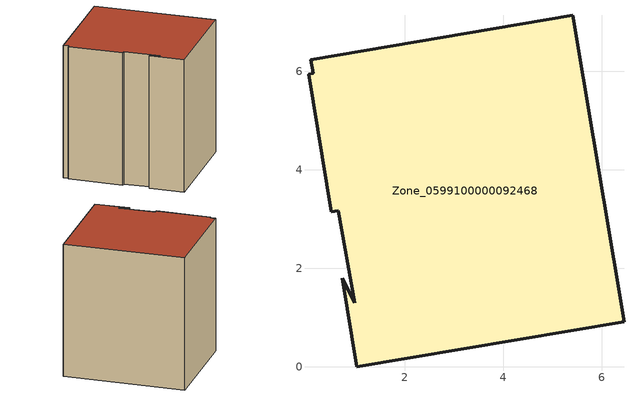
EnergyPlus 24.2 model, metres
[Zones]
Zone_0599100000092468
 floor ground (C_G): 0.09,6.24 5.41,7.14 6.45,0.91 1.03,0 0.73,1.8 0.98,1.3 0.64,3.17 0.51,3.15 0.04,5.95 0.14,5.96 z0
 wall outside (C_F): 6.45,0.91 5.41,7.14 0.09,6.24 0.14,5.96 0.04,5.95 0.51,3.15 0.64,3.17 0.98,1.3 0.73,1.8 1.03,0 6.45,0.91 z0:7.12
 roof outside (C_R): 5.41,7.14 0.09,6.24 0.14,5.96 0.04,5.95 0.51,3.15 0.64,3.17 0.98,1.3 0.73,1.8 1.03,0 6.45,0.91 z7.12
[BUILDING]
Pand.0599100000092468: North Axis=0; Terrain=City; Loads Convergence Tolerance Value=0.04; Temperature Convergence Tolerance Value=0.4; Solar Distribution=FullExterior; Maximum Number of Warmup Days=25; Minimum Number of Warmup Days=1
[Site:Location]
Rotterdam.The.Hague.AP_ZH_NLD Design_Conditions: Latitude=51.96; Longitude=4.45; Time Zone=1; Elevation=-4.5
[SITE:GROUNDTEMPERATURE:BUILDINGSURFACE]
18, 18, 18, 18, 18, 18, 18, 18, 18, 18, 18, 18
[MATERIAL] Thermal Absorptance=0.9; Solar Absorptance=0.7; Visible Absorptance=0.7
Name | Roughness | Thickness | Conductivity | Density | Specific Heat
G.TC.1946 | MediumSmooth | 0.15 | 1 | 540 | 1210
F.TC.1946 | Rough | 0.3 | 0.857143 | 1920 | 840
R.TC.1946 | MediumRough | 0.2 | 0.909091 | 1500 | 1000
[CONSTRUCTION]
C_G: G.TC.1946
C_F: F.TC.1946
C_R: R.TC.1946
[ZONE]
Zone_0599100000092468: Type=1; Multiplier=1; Ceiling Height=Autocalculate; Volume=Autocalculate; Floor Area=autocalculate; Part of Total Floor Area=Yes
[ZONEINFILTRATION:DESIGNFLOWRATE]
Infil_Zone_0599100000092468: Zone or ZoneList or Space or SpaceList=Zone_0599100000092468; Schedule=AlwaysOn; Design Flow Rate Calculation Method=Flow/Area; Flow Rate per Floor Area=0.003; Constant Term Coefficient=1; Temperature Term Coefficient=0; Velocity Term Coefficient=0; Velocity Squared Term Coefficient=0
[HVACTEMPLATE:ZONE:IDEALLOADSAIRSYSTEM]
Zone_0599100000092468: Maximum Heating Supply Air Temperature=50; Minimum Cooling Supply Air Temperature=13; Maximum Heating Supply Air Humidity Ratio=0.0156; Minimum Cooling Supply Air Humidity Ratio=0.0077; Heating Limit=NoLimit; Cooling Limit=NoLimit; Dehumidification Control Type=ConstantSensibleHeatRatio; Cooling Sensible Heat Ratio=0.7; Dehumidification Setpoint=60; Humidification Control Type=None; Humidification Setpoint=30; Outdoor Air Method=None; Outdoor Air Flow Rate per Person=0.00944; Outdoor Air Flow Rate per Zone Floor Area=0; Outdoor Air Flow Rate per Zone=0; Demand Controlled Ventilation Type=None; Outdoor Air Economizer Type=NoEconomizer; Heat Recovery Type=None; Sensible Heat Recovery Effectiveness=0.7; Latent Heat Recovery Effectiveness=0.65
[ZONECONTROL:THERMOSTAT]
ThermostatControl_Zone_0599100000092468: Zone or ZoneList=Zone_0599100000092468; Control Type Schedule=DualSetpointControlType; Control 1=Thermostat_Zone_0599100000092468; Temperature Difference Between Cutout And Setpoint=0
[THERMOSTATSETPOINT:DUALSETPOINT]
Thermostat_Zone_0599100000092468: Heating Setpoint Temperature Schedule=HeatingSetpoint_Zone_0599100000092468; Cooling Setpoint Temperature Schedule=CoolingSetpoint_Zone_0599100000092468
[SCHEDULE:COMPACT]
HeatingSetpoint_Zone_0599100000092468: Through: 12/31, For: AllDays, Until: 24:00, 21
CoolingSetpoint_Zone_0599100000092468: Through: 12/31, For: AllDays, Until: 24:00, 24
DualSetpointControlType: Through: 12/31, For: AllDays, Until: 24:00, 4
AlwaysOn: Through: 12/31, For: AllDays, Until: 24:00, 1
